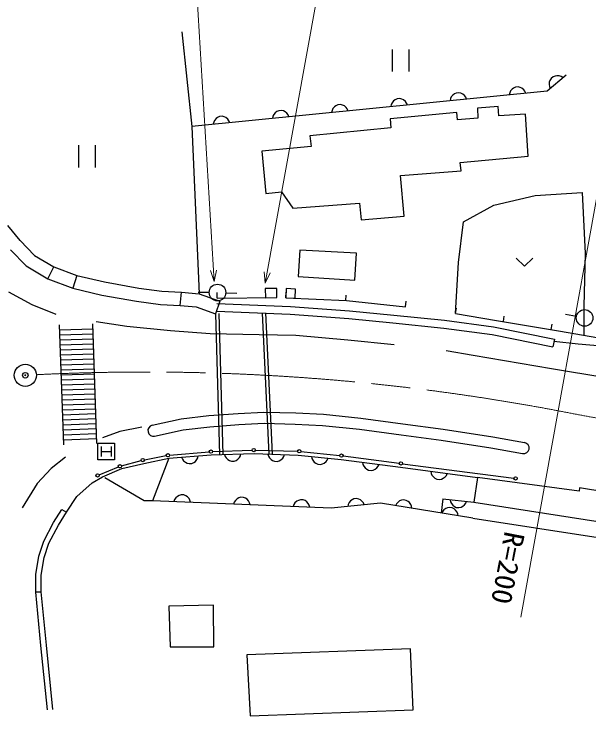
# Model space of a CAD drawing. Units: millimetres, scale not verified. Extents: x 40000 to 680000, y 20000 to 380000.
# Drawn here: x 88570 to 140378, y 257399 to 320601 of the extents above; entities that cross this region are included whole.
import ezdxf
from ezdxf.enums import TextEntityAlignment as Align

# ---------------------------------------------------------------- set-up
doc = ezdxf.new("R2010")
doc.units = ezdxf.units.MM
doc.header["$LTSCALE"] = 1000
doc.header["$PDMODE"] = 32
doc.header["$PDSIZE"] = 500
doc.linetypes.add('CHAIN', pattern=[18.5, 12, -1.5, 3.5, -1.5])
for name, color, linetype, lineweight in [('M-BGD', 7, 'Continuous', 25), ('M-BGD-EXST', 7, 'Continuous', 25), ('M-BMK', 2, 'CHAIN', 13), ('M-BMK-SRVR', 3, 'Continuous', 25), ('M-STR-HTXT', 7, 'Continuous', 13)]:
    doc.layers.add(name, color=color, linetype=linetype, lineweight=lineweight)
doc.layers.add('M-OTRS', color=6, linetype='Continuous')
doc.styles.add('ＭＳ ゴシック', font='')
doc.styles.get('ＭＳ ゴシック').set_extended_font_data('MS Gothic')

# ---------------------------------------------------------------- blocks, each defined once
blk = doc.blocks.new('1726[4601][2779]')
at = {"color": 7, "linetype": 'Continuous', "lineweight": 25}
for p, q in [((-0.75, -0.75), (-0.75, 0.75)), ((-0.75, 0.75), (0.75, 0.75)), ((0.75, 0.75), (0.75, -0.75)), ((-0.45, 0.45), (-0.45, -0.45)), ((-0.45, 0), (0.45, 0)), ((0.45, 0.45), (0.45, -0.45)), ((0.75, -0.75), (-0.75, -0.75))]:
    blk.add_line(p, q, dxfattribs=at)

msp = doc.modelspace()

# ---------------------------------------------------------------- linework, layer by layer
at = {"layer": 'M-BGD'}
for p, q in [((103699, 318994), (104598, 310487)), ((122657, 317413), (122657, 315413)), ((124177, 315413), (124177, 317413)), ((138310, 315111), (136605, 313668)), ((136959, 314793), (136861, 314631)), ((137143, 314948), (136959, 314793)), ((137319, 315019), (137143, 314948)), ((137491, 315047), (137319, 315019)), ((137703, 315029), (137491, 315047)), ((137868, 314973), (137703, 315029)), ((138030, 314874), (137868, 314973)), ((136804, 314465), (136787, 314254)), ((136787, 314254), (136815, 314081)), ((136861, 314631), (136804, 314465)), ((136605, 313668), (104598, 310487)), ((128422, 313488), (128249, 313411)), ((128661, 313512), (128422, 313488)), ((128846, 313470), (128661, 313512)), ((133234, 313514), (133192, 313329)), ((133308, 313672), (133234, 313514)), ((133443, 313836), (133308, 313672)), ((133583, 313941), (133443, 313836)), ((133756, 314018), (133583, 313941)), ((133995, 314042), (133756, 314018)), ((134180, 314000), (133995, 314042)), ((134338, 313925), (134180, 314000)), ((134502, 313791), (134338, 313925)), ((134607, 313651), (134502, 313791)), ((134684, 313477), (134607, 313651)), ((136815, 314081), (136885, 313905)), ((122914, 312880), (122774, 312776)), ((123087, 312958), (122914, 312880)), ((123326, 312982), (123087, 312958)), ((123511, 312940), (123326, 312982)), ((123669, 312865), (123511, 312940)), ((123833, 312731), (123669, 312865)), ((127899, 312984), (127857, 312799)), ((127974, 313142), (127899, 312984)), ((128108, 313306), (127974, 313142)), ((128249, 313411), (128108, 313306)), ((129004, 313395), (128846, 313470)), ((129168, 313261), (129004, 313395)), ((129272, 313120), (129168, 313261)), ((129350, 312947), (129272, 313120)), ((117439, 312246), (117305, 312082)), ((117580, 312350), (117439, 312246)), ((117753, 312428), (117580, 312350)), ((117992, 312451), (117753, 312428)), ((118177, 312410), (117992, 312451)), ((118335, 312335), (118177, 312410)), ((118499, 312200), (118335, 312335)), ((122565, 312454), (122523, 312269)), ((122639, 312612), (122565, 312454)), ((122774, 312776), (122639, 312612)), ((123938, 312590), (123833, 312731)), ((124015, 312417), (123938, 312590)), ((132205, 312269), (130330, 312121)), ((132247, 311426), (132205, 312269)), ((112105, 311716), (111970, 311552)), ((112245, 311820), (112105, 311716)), ((112418, 311898), (112245, 311820)), ((112657, 311921), (112418, 311898)), ((112842, 311879), (112657, 311921)), ((113000, 311805), (112842, 311879)), ((113164, 311670), (113000, 311805)), ((113269, 311530), (113164, 311670)), ((117230, 311924), (117188, 311738)), ((117305, 312082), (117230, 311924)), ((118603, 312060), (118499, 312200)), ((118681, 311887), (118603, 312060)), ((128456, 311742), (122474, 311174)), ((128540, 311089), (128456, 311742)), ((130330, 312121), (130373, 311237)), ((106636, 311021), (106561, 310863)), ((106770, 311185), (106636, 311021)), ((106911, 311290), (106770, 311185)), ((107084, 311367), (106911, 311290)), ((107323, 311391), (107084, 311367)), ((107508, 311349), (107323, 311391)), ((107666, 311274), (107508, 311349)), ((107830, 311140), (107666, 311274)), ((107934, 311000), (107830, 311140)), ((108012, 310826), (107934, 311000)), ((111896, 311393), (111854, 311208)), ((111970, 311552), (111896, 311393)), ((113346, 311357), (113269, 311530)), ((122474, 311174), (122538, 310352)), ((130373, 311237), (128540, 311089)), ((134648, 311574), (132247, 311426)), ((134901, 307804), (134648, 311574)), ((104598, 310487), (105257, 295404)), ((106561, 310863), (106519, 310678)), ((122538, 310352), (115229, 309636)), ((115229, 309636), (115335, 308688)), ((94388, 308783), (94388, 306783)), ((95908, 306783), (95908, 308783)), ((115335, 308688), (110890, 308253)), ((110890, 308253), (111249, 304434)), ((128772, 307235), (134901, 307804)), ((128856, 306477), (128772, 307235)), ((123401, 306056), (128856, 306477)), ((123738, 302412), (123401, 306056)), ((111249, 304434), (112681, 304602)), ((112681, 304602), (113692, 303107)), ((131791, 303382), (135528, 304274)), ((135528, 304274), (139775, 304529)), ((139775, 304529), (140030, 299051)), ((113692, 303107), (119694, 303570)), ((119694, 303570), (119842, 302075)), ((129074, 301896), (131791, 303382)), ((119842, 302075), (123738, 302412)), ((89119, 300202), (88024, 301546)), ((128607, 298244), (129074, 301896)), ((89119, 300202), (90411, 298867)), ((88257, 299367), (89659, 297918)), ((114325, 299327), (114181, 296969)), ((119431, 299075), (114325, 299327)), ((119271, 296625), (119431, 299075)), ((140030, 299051), (139902, 294294)), ((90411, 298867), (92145, 297835)), ((133826, 298621), (134576, 297901)), ((134576, 297901), (135326, 298621)), ((89659, 297918), (91623, 296749)), ((91623, 296749), (92145, 297835)), ((92145, 297835), (94216, 297058)), ((128361, 293639), (128607, 298244)), ((94216, 297058), (93868, 295907)), ((94216, 297058), (96728, 296475)), ((91623, 296749), (93868, 295907)), ((96728, 296475), (99803, 295924)), ((114181, 296969), (119271, 296625)), ((93868, 295907), (96486, 295299)), ((99803, 295924), (101880, 295653)), ((112237, 295900), (111211, 295891)), ((111211, 295891), (111218, 295057)), ((112245, 295065), (112237, 295900)), ((113104, 295880), (113066, 295045)), ((113928, 295842), (113104, 295880)), ((113889, 295006), (113928, 295842)), ((88070, 295580), (90174, 294458)), ((96486, 295299), (99619, 294738)), ((101880, 295653), (103663, 295558)), ((103547, 294364), (103663, 295558)), ((103663, 295558), (105257, 295404)), ((106156, 295526), (105156, 295526)), ((105257, 295404), (107125, 294748)), ((106867, 295019), (106863, 295519)), ((107656, 295505), (108656, 295477)), ((112245, 295065), (112240, 295565)), ((113066, 295045), (113089, 295544)), ((118469, 294795), (118493, 295294)), ((99619, 294738), (101770, 294458)), ((107125, 294748), (106727, 293616)), ((106835, 294540), (113491, 294262)), ((106867, 295019), (112245, 295065)), ((111218, 295057), (112245, 295065)), ((113066, 295045), (118515, 294793)), ((113066, 295045), (113889, 295006)), ((118515, 294793), (123851, 294243)), ((123851, 294243), (123902, 294740)), ((90174, 294458), (92325, 293569)), ((101770, 294458), (103547, 294364)), ((103547, 294364), (104997, 294224)), ((104997, 294224), (106727, 293616)), ((113491, 294262), (118792, 293870)), ((128361, 293639), (128445, 294132)), ((139902, 294294), (139904, 291682)), ((106727, 293616), (107086, 280940)), ((106806, 293841), (113450, 293563)), ((107027, 293624), (107386, 280948)), ((110930, 293669), (111527, 280982)), ((111230, 293683), (111826, 280996)), ((113450, 293563), (118727, 293173)), ((118792, 293870), (122782, 293500)), ((122782, 293500), (127372, 293027)), ((128361, 293639), (132058, 293013)), ((132664, 292911), (132747, 293404)), ((139250, 293371), (138267, 293555)), ((96045, 281921), (95666, 292711)), ((95972, 292914), (98731, 292494)), ((118727, 293173), (122710, 292804)), ((122710, 292804), (127289, 292331)), ((127372, 293027), (131782, 292427)), ((132058, 293013), (137634, 292073)), ((136967, 292185), (137050, 292678)), ((93047, 281816), (92668, 292606)), ((92683, 292156), (95682, 292261)), ((98731, 292494), (102659, 292120)), ((102659, 292120), (106259, 291839)), ((127289, 292331), (131665, 291736)), ((131782, 292427), (137266, 291313)), ((137634, 292073), (141268, 291446)), ((92699, 291706), (95697, 291812)), ((92715, 291257), (95713, 291362)), ((106259, 291839), (110655, 291745)), ((110655, 291745), (113975, 291699)), ((113975, 291699), (118651, 291278)), ((131665, 291736), (137127, 290627)), ((92731, 290807), (95729, 290913)), ((118651, 291278), (122812, 290857)), ((137266, 291313), (137127, 290627)), ((139408, 290873), (137226, 291118)), ((141867, 290666), (139408, 290873)), ((92747, 290358), (95745, 290463)), ((129938, 289845), (127503, 290275)), ((92762, 289908), (95761, 290014)), ((92778, 289459), (95776, 289564)), ((137005, 288652), (129938, 289845)), ((92794, 289009), (95792, 289114)), ((92810, 288560), (95808, 288665)), ((92826, 288110), (95824, 288215)), ((142114, 287792), (137005, 288652)), ((92841, 287660), (95839, 287766)), ((92857, 287211), (95855, 287316)), ((92873, 286761), (95871, 286867)), ((92889, 286312), (95887, 286417)), ((92905, 285862), (95903, 285967)), ((92920, 285413), (95918, 285518)), ((92936, 284963), (95934, 285068)), ((92952, 284513), (95950, 284619)), ((103636, 284141), (106125, 284440)), ((106125, 284440), (108780, 284636)), ((108780, 284636), (111094, 284759)), ((111094, 284759), (113962, 284685)), ((113962, 284685), (116456, 284563)), ((116456, 284563), (119812, 284220)), ((92968, 284064), (95966, 284169)), ((101026, 283575), (103636, 284141)), ((119812, 284220), (123600, 283710)), ((92983, 283614), (95982, 283720)), ((92999, 283165), (95997, 283270)), ((100086, 283417), (98091, 283018)), ((101239, 282598), (103802, 283154)), ((103802, 283154), (106221, 283444)), ((106221, 283444), (108834, 283638)), ((108834, 283638), (111107, 283759)), ((111107, 283759), (113913, 283686)), ((113913, 283686), (116380, 283565)), ((116380, 283565), (119694, 283227)), ((119694, 283227), (123467, 282719)), ((123600, 283710), (127226, 283223)), ((127226, 283223), (131721, 282518)), ((93015, 282715), (96013, 282821)), ((98091, 283018), (96532, 282438)), ((123467, 282719), (127071, 282235)), ((131721, 282518), (134576, 282010)), ((93031, 282266), (96029, 282371)), ((127071, 282235), (131546, 281533)), ((106462, 281211), (110017, 281337)), ((110316, 281339), (114118, 281237)), ((131546, 281533), (134400, 281025)), ((93195, 280697), (91925, 279681)), ((100321, 280463), (102284, 280846)), ((102509, 280608), (106337, 280917)), ((102580, 280888), (106163, 281192)), ((103675, 280702), (103750, 280528)), ((105048, 280482), (105125, 280639)), ((105125, 280639), (105171, 280823)), ((106337, 280917), (110204, 281033)), ((107521, 280953), (107586, 280775)), ((107586, 280775), (107680, 280627)), ((107680, 280627), (107835, 280482)), ((108735, 280509), (108880, 280663)), ((108880, 280663), (108965, 280816)), ((108965, 280816), (109020, 280998)), ((110204, 281033), (114186, 280879)), ((111446, 280985), (111498, 280803)), ((111498, 280803), (111583, 280649)), ((111583, 280649), (111727, 280494)), ((112782, 280603), (112877, 280749)), ((112877, 280749), (112944, 280927)), ((114186, 280879), (118053, 280492)), ((114418, 281218), (117918, 280862)), ((115373, 280760), (115415, 280575)), ((118216, 280828), (123287, 280151)), ((98254, 279922), (100029, 280396)), ((98294, 279680), (100266, 280144)), ((100266, 280144), (102509, 280608)), ((102509, 280608), (101040, 276780)), ((103750, 280528), (103852, 280385)), ((103852, 280385), (104013, 280248)), ((104013, 280248), (104170, 280170)), ((104170, 280170), (104354, 280125)), ((104354, 280125), (104593, 280144)), ((104593, 280144), (104768, 280219)), ((104768, 280219), (104910, 280320)), ((104910, 280320), (105048, 280482)), ((107835, 280482), (107988, 280397)), ((107988, 280397), (108169, 280342)), ((108169, 280342), (108409, 280349)), ((108409, 280349), (108587, 280414)), ((108587, 280414), (108735, 280509)), ((111727, 280494), (111873, 280398)), ((111873, 280398), (112051, 280331)), ((112051, 280331), (112290, 280322)), ((112290, 280322), (112473, 280375)), ((112473, 280375), (112626, 280459)), ((112626, 280459), (112782, 280603)), ((115415, 280575), (115490, 280417)), ((115490, 280417), (115624, 280252)), ((115624, 280252), (115764, 280148)), ((115764, 280148), (115937, 280070)), ((115937, 280070), (116176, 280046)), ((116176, 280046), (116361, 280088)), ((116361, 280088), (116520, 280163)), ((116520, 280163), (116684, 280297)), ((116684, 280297), (116788, 280437)), ((116788, 280437), (116866, 280611)), ((118053, 280492), (123389, 279796)), ((119977, 280241), (120013, 280055)), ((120013, 280055), (120083, 279894)), ((121382, 279876), (121465, 280047)), ((123584, 280112), (133610, 278802)), ((91925, 279681), (90656, 278339)), ((96238, 279115), (97970, 279827)), ((96554, 278945), (98294, 279680)), ((120083, 279894), (120213, 279726)), ((120213, 279726), (120350, 279618)), ((120350, 279618), (120520, 279535)), ((120520, 279535), (120758, 279504)), ((120758, 279504), (120945, 279540)), ((120945, 279540), (121105, 279610)), ((121105, 279610), (121273, 279739)), ((121273, 279739), (121382, 279876)), ((123389, 279796), (130345, 278868)), ((126124, 279431), (126159, 279245)), ((95626, 278404), (96554, 278945)), ((100305, 276780), (96748, 278829)), ((126159, 279245), (126229, 279084)), ((126229, 279084), (126357, 278916)), ((126357, 278916), (126494, 278807)), ((126494, 278807), (126665, 278723)), ((126665, 278723), (126903, 278692)), ((126903, 278692), (127089, 278727)), ((127089, 278727), (127250, 278797)), ((127250, 278797), (127418, 278925)), ((127418, 278925), (127527, 279062)), ((127527, 279062), (127610, 279233)), ((130345, 278868), (129997, 276664)), ((139480, 277631), (130345, 278868)), ((90656, 278339), (89314, 276127)), ((94234, 277167), (95626, 278404)), ((139518, 277940), (139480, 277631)), ((142264, 277476), (139518, 277940)), ((93306, 275736), (94234, 277167)), ((103044, 276878), (102977, 276701)), ((103140, 277025), (103044, 276878)), ((103296, 277168), (103140, 277025)), ((103450, 277252), (103296, 277168)), ((103632, 277305), (103450, 277252)), ((103872, 277295), (103632, 277305)), ((104049, 277228), (103872, 277295)), ((104196, 277132), (104049, 277228)), ((104339, 276976), (104196, 277132)), ((104423, 276822), (104339, 276976)), ((108670, 276949), (108514, 276805)), ((108823, 277033), (108670, 276949)), ((109006, 277086), (108823, 277033)), ((109245, 277076), (109006, 277086)), ((109423, 277009), (109245, 277076)), ((109569, 276913), (109423, 277009)), ((109713, 276757), (109569, 276913)), ((114379, 276867), (114197, 276814)), ((114619, 276857), (114379, 276867)), ((114796, 276789), (114619, 276857)), ((119030, 276874), (118890, 276770)), ((119204, 276951), (119030, 276874)), ((119443, 276974), (119204, 276951)), ((119628, 276931), (119443, 276974)), ((119785, 276856), (119628, 276931)), ((119949, 276721), (119785, 276856)), ((123668, 276851), (123480, 276820)), ((123905, 276812), (123668, 276851)), ((127213, 276935), (127062, 275660)), ((127213, 276935), (129997, 276664)), ((127859, 276872), (127901, 276687)), ((101040, 276780), (100305, 276780)), ((117160, 276123), (101040, 276780)), ((104476, 276640), (104423, 276822)), ((108418, 276659), (108350, 276482)), ((108514, 276805), (108418, 276659)), ((109797, 276603), (109713, 276757)), ((109849, 276421), (109797, 276603)), ((113791, 276440), (113724, 276263)), ((113887, 276586), (113791, 276440)), ((114043, 276730), (113887, 276586)), ((114197, 276814), (114043, 276730)), ((114942, 276693), (114796, 276789)), ((115086, 276537), (114942, 276693)), ((115170, 276384), (115086, 276537)), ((115223, 276202), (115170, 276384)), ((121607, 276548), (117160, 276123)), ((118679, 276449), (118637, 276264)), ((118755, 276607), (118679, 276449)), ((118890, 276770), (118755, 276607)), ((120053, 276580), (119949, 276721)), ((120130, 276407), (120053, 276580)), ((129920, 275195), (121607, 276548)), ((123033, 276498), (122945, 276330)), ((123146, 276632), (123033, 276498)), ((123318, 276756), (123146, 276632)), ((123480, 276820), (123318, 276756)), ((124073, 276724), (123905, 276812)), ((124206, 276611), (124073, 276724)), ((124330, 276439), (124206, 276611)), ((124395, 276276), (124330, 276439)), ((124425, 276089), (124395, 276276)), ((127901, 276687), (127976, 276529)), ((127976, 276529), (128111, 276365)), ((128111, 276365), (128251, 276261)), ((128251, 276261), (128425, 276184)), ((128664, 276161), (128849, 276203)), ((128849, 276203), (129007, 276278)), ((129007, 276278), (129170, 276413)), ((129170, 276413), (129274, 276553)), ((129274, 276553), (129352, 276727)), ((129997, 276664), (141374, 274885)), ((92138, 274826), (92884, 276003)), ((92572, 274576), (93306, 275736)), ((92884, 276003), (93306, 275736)), ((127189, 275821), (127101, 275653)), ((127302, 275955), (127189, 275821)), ((127474, 276079), (127302, 275955)), ((127637, 276144), (127474, 276079)), ((127824, 276174), (127637, 276144)), ((128061, 276136), (127824, 276174)), ((128229, 276047), (128061, 276136)), ((128363, 275934), (128229, 276047)), ((128487, 275762), (128363, 275934)), ((128425, 276184), (128664, 276161)), ((128551, 275600), (128487, 275762)), ((128582, 275412), (128551, 275600)), ((129920, 275195), (141220, 273455)), ((91260, 273148), (92138, 274826)), ((91721, 272952), (92572, 274576)), ((90809, 271798), (91260, 273148)), ((91296, 271676), (91721, 272952)), ((90525, 270133), (90809, 271798)), ((91025, 270091), (91296, 271676)), ((90525, 268583), (90525, 270133)), ((91025, 268583), (91025, 270091)), ((90525, 268583), (91025, 268583)), ((90991, 263740), (90527, 268535)), ((91489, 263788), (91025, 268583)), ((106545, 267375), (102521, 267296)), ((106584, 263624), (106545, 267375)), ((102521, 267296), (102640, 263624)), ((91572, 257938), (90991, 263740)), ((92069, 257988), (91489, 263788)), ((102640, 263624), (106584, 263624)), ((124293, 263431), (109561, 262889)), ((124525, 257940), (124293, 263431)), ((109561, 262889), (109842, 257399)), ((109842, 257399), (124525, 257940))]:
    msp.add_line(p, q, dxfattribs=at)
for centre, radius in [((106906, 295526), 750), ((139987, 293233), 750), ((106312, 281205), 150), ((110167, 281343), 150), ((114268, 281233), 150), ((102431, 280875), 150), ((118067, 280847), 150), ((98109, 279884), 150), ((100174, 280434), 150), ((123435, 280132), 150), ((96099, 279058), 150), ((133759, 278783), 150)]:
    msp.add_circle(centre, radius, dxfattribs=at)
for centre, start, end in [((101133, 283086), 102.24234, 282.24233), ((134488, 281518), 259.90894, 79.90894)]:
    msp.add_arc(centre, 500, start, end, dxfattribs=at)
at = {"layer": 'M-BMK'}
for centre, radius, start, end in [((100389, 88369), 200000, 79.27594, 92.80914), ((185370, 530270), 250000, 258.98531, 270.49187)]:
    msp.add_arc(centre, radius, start, end, dxfattribs=at)
at = {"layer": 'M-BMK-SRVR'}
for radius in [1000, 40]:
    msp.add_circle((89589, 288077), radius, dxfattribs=at)
at = {"layer": 'M-OTRS'}
msp.add_point((89589, 288077), dxfattribs=at)
at = {"layer": 'M-STR-HTXT'}
for p, q in [((111210, 296365), (116616, 326286)), ((106606, 296517), (105007, 323316)), ((137605, 284876), (142857, 314028)), ((106606, 296517), (106267, 297498)), ((106826, 297532), (106606, 296517)), ((111210, 296365), (111112, 297398)), ((111663, 297299), (111210, 296365)), ((134239, 266294), (137605, 284876))]:
    msp.add_line(p, q, dxfattribs=at)

# ---------------------------------------------------------------- block references
at = {"layer": 'M-BGD-EXST', "xscale": 1000, "yscale": 1000}
msp.add_blockref('1726[4601][2779]', (96885, 281212), dxfattribs=at)

# ---------------------------------------------------------------- texts
at = {"layer": 'M-STR-HTXT', "style": 'ＭＳ ゴシック', "width": 1.05}
msp.add_text('R=200', height=1833, rotation=259, dxfattribs=at).set_placement((132263, 274214), align=Align.BOTTOM_LEFT)

doc.saveas('drawing.dxf')
